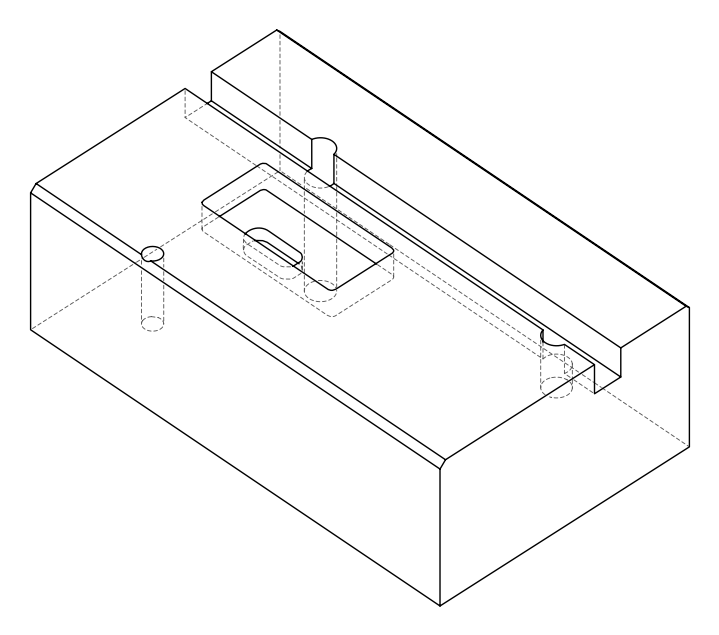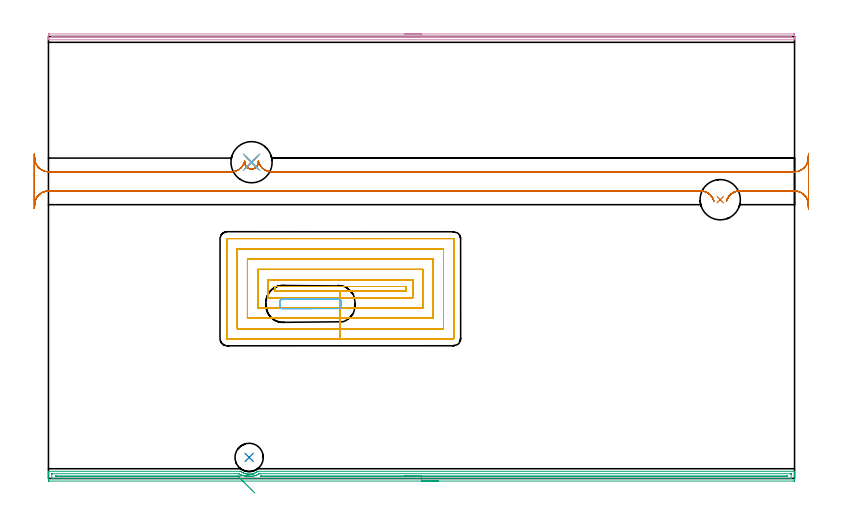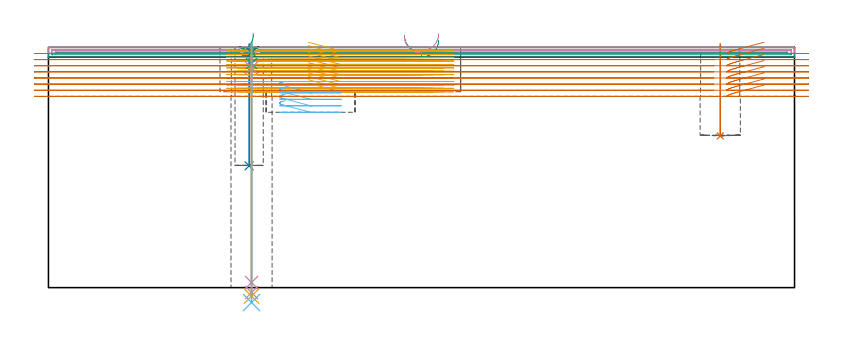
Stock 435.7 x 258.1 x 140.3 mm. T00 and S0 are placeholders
(PLAN: 12 operations, 9 tool changes, 82.6 min)
(1 INDEXABLE_INSERT_DRILL_BLIND_HOLE_FROM_SOLID | STEP1POCKET | NXT0302_018 | 0.22 min | 22276 mm3)
(2 INDEXABLE_INSERT_DRILL_BLIND_HOLE_FROM_SOLID_1 | STEP1POCKET_1 | NXT0302_004 | 0.29 min | 14721 mm3)
(3 AREA_MILL | FG_CHAMFER_SURFACE | UGT0205_001 | 10.64 min | 7074 mm3)
(4 AREA_MILL_1 | FG_CHAMFER_SURFACE_1 | UGT0205_001 | 7.12 min | 2517 mm3)
(5 MILL_RECTANGULAR_POCKET | POCKET_RECTANGULAR_STRAIGHT | NXT0201_009 | Follow Part, ap 2, ae 75% | 43.11 min | 241978 mm3)
(6 MILL_RECTANGULAR_POCKET_1 | POCKET_RECTANGULAR_STRAIGHT_1 | UGT0201_008 | Follow Part, ap 4, ae 75% | 1.08 min | 12437 mm3)
(7 MILL_RECTANGULAR_SLOT | SLOT_RECTANGULAR | UGT0201_008 | Follow Part, ap 4, ae 75% | 18.17 min | 334262 mm3)
(8 SPOT_DRILL | STEP1HOLE | NXT0321_9005460120000 | 0.05 min | 0 mm3)
(9 DRILL_BLIND_HOLE_INTO_CENTER | STEP1HOLE | UGT0301_185 | 0.05 min | 0 mm3)
(10 GUN_DRILL_THROUGH_HOLE | STEP1HOLE | UGT0307_002 | 0.63 min | 3129 mm3)
(11 SPADE_DRILL_TO_ENLARGE_THROUGH_HOLE | STEP1HOLE | UGT0306_006 | 0.59 min | 17851 mm3)
(12 DRILL_TO_ENLARGE_THROUGH_HOLE | STEP1HOLE | UGT0301_057 | 0.61 min | 30899 mm3)
(TOOL NXT0302_018 | Index. Insert Drill 23.5mm [880-D2350L25-03] | D23.5 PA176 FL71 Z2)
(TOOL NXT0302_004 | Index. Insert Drill 16.5mm [880-D1650L20-05] | D16.5 PA176 FL83 Z2)
(TOOL UGT0205_001 | Chamfer Mill 20 x 3 x 45 deg. | D20 FL50 Z2)
(TOOL NXT0201_009 | ENDMILL 8mm [2P460-0800-NA 1630] | D8 FL26 Z6)
(TOOL UGT0201_008 | End Mill 16 mm | D16 FL32 Z4)
(TOOL NXT0321_9005460120000 | NC Spot Drill, 142deg, 12mm, Carbide, Uncoated | D12 PA142 FL30 Z2)
(TOOL UGT0301_185 | Twist Drill 6.3 mm | D6.3 PA118 FL61 Z2)
(TOOL UGT0307_002 | Gun Drill 6 mm | D6 PA130 FL24 Z1)
(TOOL UGT0306_006 | Spade Drill 15.5mm | D15.5 PA132 FL10 Z2)
(TOOL UGT0301_057 | Twist Drill 24 mm | D24 PA118 FL160 Z2)
(OP 1 INDEXABLE_INSERT_DRILL_BLIND_HOLE_FROM_SOLID)
G17 G21 G94 G90
T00 M6
G54
G17 G0 G90 X392.3 Y162.8 S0 M3
G43 Z150.3 H1
G94 G81 G98 Z88.6 F250. R142.3
G80
M5
M2
(OP 2 INDEXABLE_INSERT_DRILL_BLIND_HOLE_FROM_SOLID_1)
G17 G21 G94 G90
T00 M6
G54
G17 G0 G90 X117.2 Y12.3 S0 M3
G43 Z150.3 H1
G94 G81 G98 Z71.1 F250. R142.3
G80
M5
M2
(OP 3 AREA_MILL)
G17 G21 G94 G90
T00 M6
G54
G17 G0 G90 X227.85 Y-1.5 S1061 M3
G43 Z150.3 H0
Z144.6
G94 G1 X227.812 Z143.728 F250.
X227.698 Z142.864
X227.509 Z142.012
X227.247 Z141.18
X226.913 Z140.374
X226.51 Z139.6
X226.042 Z138.864
X225.51 Z138.172
X224.921 Z137.529
X224.278 Z136.94
X223.586 Z136.408
X222.85 Z135.94
X222.076 Z135.537
X221.27 Z135.203
X220.438 Z134.941
X219.587 Z134.752
X218.722 Z134.638
X217.85 Z134.6
X0.626
X0.016 Y-1.493 Z134.604
X0.007 Y-1.491 Z134.605
X0. Y-0.883 Z135.213
Y0.903 Z136.998
Y2.332 Z138.428
Y2.69 Z138.785
Y3.406 Z139.505
Y3.706 Z139.805
X0.007 Y4.134 Z140.226
X0.01 Y4.197 Z140.288
X0.179 Y4.2 Z140.3
X111.92
X112.164 Y4.195 Z140.29
X112.189 Y4.187 Z140.282
X112.367 Y4.06 Z140.158
X112.413 Y4.027 Z140.126
X112.855 Y3.741 Z139.838
X113.306 Y3.477 Z139.574
X113.621 Y3.314 Z139.414
X113.661 Y3.294 Z139.393
X113.76 Y3.25 Z139.35
X113.928 Y3.177 Z139.276
X114.155 Y3.087 Z139.183
X114.2 Y3.069 Z139.166
X114.645 Y2.913 Z139.011
X114.862 Y2.848 Z138.948
X115.093 Y2.78 Z138.879
X115.539 Y2.675 Z138.775
X115.987 Y2.597 Z138.693
X116.358 Y2.552 Z138.65
X116.433 Y2.543 Z138.64
X116.836 Y2.518 Z138.613
X116.88 Y2.515 Z138.61
X116.944 Y2.514
X117.19 Y2.513 Z138.602
X117.287 Y2.511 Z138.603
X117.327
X117.465 Y2.518 Z138.609
X117.779 Y2.528 Z138.628
X118.221 Y2.571 Z138.671
X118.667 Y2.639 Z138.739
X119.115 Y2.734 Z138.83
X119.561 Y2.852 Z138.947
X119.915 Y2.967 Z139.066
X120.01 Y2.998 Z139.098
X120.455 Y3.17 Z139.269
X120.739 Y3.294 Z139.393
X120.859 Y3.357 Z139.453
X121.046 Y3.451 Z139.549
X121.348 Y3.617 Z139.716
X121.498 Y3.711 Z139.811
X121.782 Y3.889 Z139.989
X122.208 Y4.183 Z140.283
X122.235 Y4.197 Z140.297
X122.242 Y4.2 Z140.3
X435.521
X435.69 Y4.197 Z140.288
X435.693 Y4.135 Z140.226
X435.7 Y3.706 Z139.805
Y3.405 Z139.505
Y2.69 Z138.785
Y1.439 Z137.536
Y0.01 Z136.106
Y-0.616 Z135.481
X435.698 Y-0.883 Z135.213
X435.693 Y-1.491 Z134.605
X435.684 Y-1.493 Z134.604
X435.074 Y-1.5 Z134.6
X217.85
Y-0.086 Z136.014
X2.414 Y-0.085 Z136.015
X2.318
X2.127 Y-0.081 Z136.019
X2.009 Y-0.078 Z136.022
X2.006 Y-0.049 Z136.051
X2.004 Y0.01 Z136.11
X2. Y0.423 Z136.523
X2.001 Y2.69 Z138.79
X2.003 Y2.741 Z138.841
X2.006 Y2.766 Z138.866
X2.008 Y2.775 Z138.875
X2.032 Y2.779 Z138.879
X2.222 Y2.784 Z138.884
X2.318 Y2.785 Z138.885
X110.978
X111.177 Y2.784 Z138.884
X111.277 Y2.781 Z138.881
X111.325 Y2.779 Z138.879
X111.406 Y2.757 Z138.857
X111.516 Y2.69 Z138.79
X112.057 Y2.38 Z138.48
X112.367 Y2.218 Z138.318
X112.535 Y2.133 Z138.233
X113.27 Y1.815 Z137.915
X113.324 Y1.797 Z137.897
X114.155 Y1.532 Z137.632
X114.52 Y1.431 Z137.531
X115.049 Y1.311 Z137.411
X115.236 Y1.278 Z137.378
X115.799 Y1.191 Z137.291
X115.942 Y1.173 Z137.273
X116.624 Y1.116 Z137.216
X116.836 Y1.106 Z137.206
X117.528
X117.73 Y1.115 Z137.215
X118.363 Y1.165 Z137.265
X118.624 Y1.193 Z137.293
X119.148 Y1.273 Z137.373
X119.518 Y1.349 Z137.449
X119.883 Y1.433 Z137.533
X120.412 Y1.577 Z137.677
X120.577 Y1.632 Z137.732
X121.065 Y1.797 Z137.897
X121.24 Y1.862 Z137.962
X121.268 Y1.873 Z137.973
X121.306 Y1.889 Z137.989
X121.864 Y2.133 Z138.233
X122.2 Y2.304 Z138.404
X122.45 Y2.44 Z138.54
X122.884 Y2.69 Z138.79
X123.019 Y2.765 Z138.865
X123.049 Y2.779 Z138.879
X123.988 Y2.786 Z138.886
X433.286 Y2.785 Z138.885
X433.382
X433.574 Y2.781 Z138.881
X433.691 Y2.778 Z138.878
X433.694 Y2.748 Z138.848
X433.696 Y2.69 Z138.79
X433.7 Y2.277 Z138.377
X433.699 Y0.01 Z136.11
X433.697 Y-0.042 Z136.058
X433.694 Y-0.067 Z136.033
X433.692 Y-0.075 Z136.025
X433.668 Y-0.079 Z136.021
X433.478 Y-0.084 Z136.016
X433.382 Y-0.085 Z136.015
X217.85 Y-0.086 Z136.014
Y1.328 Z137.428
X124.456 Y1.329 Z137.429
X124.031 Y1.332 Z137.432
X123.988 Y1.334 Z137.434
X123.814 Y1.351 Z137.451
X123.946 Y1.365 Z137.465
X123.988 Y1.368 Z137.468
X124.413 Y1.371 Z137.471
X124.456
X431.073
X431.498 Y1.364 Z137.464
X431.642 Y1.349 Z137.449
X431.54 Y1.335 Z137.435
X431.498 Y1.333 Z137.433
X431.072 Y1.329 Z137.429
X217.85 Y1.328 Z137.428
X216.978 Z137.466
X216.114 Z137.58
X215.262 Z137.769
X214.43 Z138.032
X213.624 Z138.365
X212.85 Z138.768
X212.114 Z139.237
X211.422 Z139.768
X210.779 Z140.357
X210.19 Z141.001
X209.658 Z141.693
X209.19 Z142.428
X208.787 Z143.202
X208.453 Z144.008
X208.191 Z144.84
X208.002 Z145.692
X207.888 Z146.557
X207.85 Z147.428
G0 Z150.3
X119.533 Y2.26
Z148.414
G1 X119.585 Y2.266 Z147.543
X119.561 Y2.263 Z146.671
X119.462 Y2.253 Z145.804
X119.288 Y2.235 Z144.95
X119.041 Y2.209 Z144.114
X118.722 Y2.175 Z143.302
X118.334 Y2.135 Z142.522
X117.88 Y2.087 Z141.779
X117.363 Y2.033 Z141.078
X116.787 Y1.973 Z140.425
X116.157 Y1.907 Z139.825
X115.478 Y1.836 Z139.283
X114.753 Y1.761 Z138.803
X113.99 Y1.681 Z138.387
X113.194 Y1.598 Z138.04
X112.371 Y1.512 Z137.764
X111.527 Y1.423 Z137.562
X110.669 Y1.334 Z137.434
X110.643 Y1.331 Z137.431
X110.622 Y1.33 Z137.43
X110.579 Y1.329 Z137.429
X110.153 Y1.328 Z137.428
X4.669 Y1.329 Z137.429
X4.245 Y1.332 Z137.432
X4.202 Y1.335 Z137.435
X4.059 Y1.351 Z137.451
X4.16 Y1.364 Z137.464
X4.202 Y1.367 Z137.467
X4.627 Y1.371 Z137.471
X4.67
X110.153
X110.579 Y1.364 Z137.464
X110.659 Y1.344 Z137.444
X110.669 Y1.334 Z137.434
X111.19 Y0.816 Z136.963
X111.738 Y0.272 Z136.558
X112.31 Y-0.295 Z136.221
X112.899 Y-0.881 Z135.957
X113.503 Y-1.481 Z135.765
X114.117 Y-2.09 Z135.649
X114.735 Y-2.704 Z135.608
X115.354 Y-3.318 Z135.644
X115.968 Y-3.928 Z135.755
X116.572 Y-4.529 Z135.941
X117.163 Y-5.115 Z136.201
X117.736 Y-5.684 Z136.533
X118.286 Y-6.23 Z136.933
X118.809 Y-6.75 Z137.4
X119.301 Y-7.238 Z137.929
X119.759 Y-7.693 Z138.516
X120.178 Y-8.109 Z139.158
X120.557 Y-8.485 Z139.848
G0 Z150.3
M5
M2
(OP 4 AREA_MILL_1)
G17 G21 G94 G90
T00 M6
G54
G17 G0 G90 X207.85 Y259.6 S1061 M3
G43 Z150.3 H0
Z146.9
G94 G1 X207.888 Z146.028 F250.
X208.002 Z145.164
X208.191 Z144.312
X208.453 Z143.48
X208.787 Z142.674
X209.19 Z141.9
X209.658 Z141.164
X210.19 Z140.472
X210.779 Z139.829
X211.422 Z139.24
X212.114 Z138.709
X212.85 Z138.24
X213.624 Z137.837
X214.43 Z137.503
X215.262 Z137.241
X216.113 Z137.052
X216.978 Z136.938
X217.85 Z136.9
X435.074 Y259.599 Z136.901
X435.462 Y259.596
X435.69 Y259.591 Z136.904
X435.7 Y259.215 Z137.279
Y258.69 Z137.807
Y258.338 Z138.158
Y257.813 Z138.683
Y257.462 Z139.033
Y256.759 Z139.741
Y256.508 Z139.991
X435.698 Y256.352 Z140.14
X435.69 Y256.202 Z140.288
X435.521 Y256.2 Z140.3
X0.179
X0.01 Y256.202 Z140.288
X0.002 Y256.352 Z140.14
X0. Y256.509 Z139.991
Y256.759 Z139.741
Y257.462 Z139.033
Y258.69 Z137.807
X0.005 Y259.215 Z137.279
X0.01 Y259.591 Z136.904
X0.237 Y259.596 Z136.901
X0.626 Y259.6 Z136.9
X217.85
Y258.186 Z138.314
X433.286 Y258.185 Z138.315
X433.443 Y258.184 Z138.316
X433.644 Y258.18 Z138.32
X433.686 Y258.179 Z138.321
X433.692 Y258.152 Z138.348
X433.695 Y258.118 Z138.382
X433.699 Y257.934 Z138.566
X433.693 Y257.697 Z138.803
X433.69 Y257.632 Z138.868
X433.681 Y257.621 Z138.879
X433.65 Y257.619 Z138.881
X433.577 Y257.616 Z138.884
X433.286 Y257.615 Z138.885
X433.13 Y257.614 Z138.886
X2.414 Y257.615 Z138.885
X2.257 Y257.616 Z138.884
X2.056 Y257.62 Z138.88
X2.014 Y257.621 Z138.879
X2.008 Y257.648 Z138.852
X2.005 Y257.682 Z138.818
X2.004 Y257.863 Z138.637
X2.018 Y258.179 Z138.321
X2.341 Y258.184 Z138.316
X2.414 Y258.185 Z138.315
X217.85 Y258.186 Z138.314
X218.722 Z138.352
X219.586 Z138.466
X220.438 Z138.655
X221.27 Z138.917
X222.076 Z139.251
X222.85 Z139.654
X223.586 Z140.123
X224.278 Z140.654
X224.921 Z141.243
X225.51 Z141.886
X226.041 Z142.578
X226.51 Z143.314
X226.913 Z144.088
X227.247 Z144.894
X227.509 Z145.726
X227.698 Z146.578
X227.812 Z147.443
X227.85 Z148.314
G0 Z150.3
M5
M2
(OP 5 MILL_RECTANGULAR_POCKET)
G17 G21 G94 G90
T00 M6
G54
G17 G0 G90 X151.818 Y109.5 S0 M3
G43 Z150.301 H1
Z143.301
G94 G1 X170.45 Z138.308 F250.
X208.7 F500.
Y112.1
X132.2
Y109.5
X170.45
Y105.5
X212.7
Y116.1
X128.2
Y105.5
X170.45
Y99.5
X218.7
Y122.1
X122.2
Y99.5
X170.45
Y93.5
X224.7
Y128.1
X116.2
Y93.5
X170.45
Y87.5
X230.7
Y134.1
X110.2
Y87.5
X170.45
Y81.5
X236.5
G3 X236.7 Y81.7 R0.2
G1 Y139.9
G3 X236.5 Y140.1 R0.2
G1 X104.4
G3 X104.2 Y139.9 R0.2
G1 Y81.7
G3 X104.4 Y81.5 R0.2
G1 X170.45
X171.45
G0 X151.818 Y109.5 Z141.308
G1 X170.45 Z136.316 F250.
X208.7 F500.
Y112.1
X132.2
Y109.5
X170.45
Y105.5
X212.7
Y116.1
X128.2
Y105.5
X170.45
Y99.5
X218.7
Y122.1
X122.2
Y99.5
X170.45
Y93.5
X224.7
Y128.1
X116.2
Y93.5
X170.45
Y87.5
X230.7
Y134.1
X110.2
Y87.5
X170.45
Y81.5
X236.5
G3 X236.7 Y81.7 R0.2
G1 Y139.9
G3 X236.5 Y140.1 R0.2
G1 X104.4
G3 X104.2 Y139.9 R0.2
G1 Y81.7
G3 X104.4 Y81.5 R0.2
G1 X170.45
X171.45
G0 X151.818 Y109.5 Z139.316
G1 X170.45 Z134.323 F250.
X208.7 F500.
Y112.1
X132.2
Y109.5
X170.45
Y105.5
X212.7
Y116.1
X128.2
Y105.5
X170.45
Y99.5
X218.7
Y122.1
X122.2
Y99.5
X170.45
Y93.5
X224.7
Y128.1
X116.2
Y93.5
X170.45
Y87.5
X230.7
Y134.1
X110.2
Y87.5
X170.45
Y81.5
X236.5
G3 X236.7 Y81.7 R0.2
G1 Y139.9
G3 X236.5 Y140.1 R0.2
G1 X104.4
G3 X104.2 Y139.9 R0.2
G1 Y81.7
G3 X104.4 Y81.5 R0.2
G1 X170.45
X171.45
G0 X151.818 Y109.5 Z137.323
G1 X170.45 Z132.331 F250.
X208.7 F500.
Y112.1
X132.2
Y109.5
X170.45
Y105.5
X212.7
Y116.1
X128.2
Y105.5
X170.45
Y99.5
X218.7
Y122.1
X122.2
Y99.5
X170.45
Y93.5
X224.7
Y128.1
X116.2
Y93.5
X170.45
Y87.5
X230.7
Y134.1
X110.2
Y87.5
X170.45
Y81.5
X236.5
G3 X236.7 Y81.7 R0.2
G1 Y139.9
G3 X236.5 Y140.1 R0.2
G1 X104.4
G3 X104.2 Y139.9 R0.2
G1 Y81.7
G3 X104.4 Y81.5 R0.2
G1 X170.45
X171.45
G0 X151.818 Y109.5 Z135.331
G1 X170.45 Z130.339 F250.
X208.7 F500.
Y112.1
X132.2
Y109.5
X170.45
Y105.5
X212.7
Y116.1
X128.2
Y105.5
X170.45
Y99.5
X218.7
Y122.1
X122.2
Y99.5
X170.45
Y93.5
X224.7
Y128.1
X116.2
Y93.5
X170.45
Y87.5
X230.7
Y134.1
X110.2
Y87.5
X170.45
Y81.5
X236.5
G3 X236.7 Y81.7 R0.2
G1 Y139.9
G3 X236.5 Y140.1 R0.2
G1 X104.4
G3 X104.2 Y139.9 R0.2
G1 Y81.7
G3 X104.4 Y81.5 R0.2
G1 X170.45
X171.45
G0 X151.818 Y109.5 Z133.339
G1 X170.45 Z128.346 F250.
X208.7 F500.
Y112.1
X132.2
Y109.5
X170.45
Y105.5
X212.7
Y116.1
X128.2
Y105.5
X170.45
Y99.5
X218.7
Y122.1
X122.2
Y99.5
X170.45
Y93.5
X224.7
Y128.1
X116.2
Y93.5
X170.45
Y87.5
X230.7
Y134.1
X110.2
Y87.5
X170.45
Y81.5
X236.5
G3 X236.7 Y81.7 R0.2
G1 Y139.9
G3 X236.5 Y140.1 R0.2
G1 X104.4
G3 X104.2 Y139.9 R0.2
G1 Y81.7
G3 X104.4 Y81.5 R0.2
G1 X170.45
X171.45
G0 X151.818 Y109.5 Z131.346
G1 X170.45 Z126.354 F250.
X208.7 F500.
Y112.1
X132.2
Y109.5
X170.45
Y105.5
X212.7
Y116.1
X128.2
Y105.5
X170.45
Y99.5
X218.7
Y122.1
X122.2
Y99.5
X170.45
Y93.5
X224.7
Y128.1
X116.2
Y93.5
X170.45
Y87.5
X230.7
Y134.1
X110.2
Y87.5
X170.45
Y81.5
X236.5
G3 X236.7 Y81.7 R0.2
G1 Y139.9
G3 X236.5 Y140.1 R0.2
G1 X104.4
G3 X104.2 Y139.9 R0.2
G1 Y81.7
G3 X104.4 Y81.5 R0.2
G1 X170.45
X171.45
G0 X151.818 Y109.5 Z129.354
G1 X170.45 Z124.362 F250.
X208.7 F500.
Y112.1
X132.2
Y109.5
X170.45
Y105.5
X212.7
Y116.1
X128.2
Y105.5
X170.45
Y99.5
X218.7
Y122.1
X122.2
Y99.5
X170.45
Y93.5
X224.7
Y128.1
X116.2
Y93.5
X170.45
Y87.5
X230.7
Y134.1
X110.2
Y87.5
X170.45
Y81.5
X236.5
G3 X236.7 Y81.7 R0.2
G1 Y139.9
G3 X236.5 Y140.1 R0.2
G1 X104.4
G3 X104.2 Y139.9 R0.2
G1 Y81.7
G3 X104.4 Y81.5 R0.2
G1 X170.45
X171.45
G0 X151.818 Y109.5 Z127.362
G1 X170.45 Z122.369 F250.
X208.7 F500.
Y112.1
X132.2
Y109.5
X170.45
Y105.5
X212.7
Y116.1
X128.2
Y105.5
X170.45
Y99.5
X218.7
Y122.1
X122.2
Y99.5
X170.45
Y93.5
X224.7
Y128.1
X116.2
Y93.5
X170.45
Y87.5
X230.7
Y134.1
X110.2
Y87.5
X170.45
Y81.5
X236.5
G3 X236.7 Y81.7 R0.2
G1 Y139.9
G3 X236.5 Y140.1 R0.2
G1 X104.4
G3 X104.2 Y139.9 R0.2
G1 Y81.7
G3 X104.4 Y81.5 R0.2
G1 X170.45
X171.45
G0 X151.818 Y109.5 Z125.369
G1 X170.45 Z120.377 F250.
X208.7 F500.
Y112.1
X132.2
Y109.5
X170.45
Y105.5
X212.7
Y116.1
X128.2
Y105.5
X170.45
Y99.5
X218.7
Y122.1
X122.2
Y99.5
X170.45
Y93.5
X224.7
Y128.1
X116.2
Y93.5
X170.45
Y87.5
X230.7
Y134.1
X110.2
Y87.5
X170.45
Y81.5
X236.5
G3 X236.7 Y81.7 R0.2
G1 Y139.9
G3 X236.5 Y140.1 R0.2
G1 X104.4
G3 X104.2 Y139.9 R0.2
G1 Y81.7
G3 X104.4 Y81.5 R0.2
G1 X170.45
X171.45
G0 X151.818 Y109.5 Z123.377
G1 X170.45 Z118.385 F250.
X208.7 F500.
Y112.1
X132.2
Y109.5
X170.45
Y105.5
X212.7
Y116.1
X128.2
Y105.5
X170.45
Y99.5
X218.7
Y122.1
X122.2
Y99.5
X170.45
Y93.5
X224.7
Y128.1
X116.2
Y93.5
X170.45
Y87.5
X230.7
Y134.1
X110.2
Y87.5
X170.45
Y81.5
X236.5
G3 X236.7 Y81.7 R0.2
G1 Y139.9
G3 X236.5 Y140.1 R0.2
G1 X104.4
G3 X104.2 Y139.9 R0.2
G1 Y81.7
G3 X104.4 Y81.5 R0.2
G1 X170.45
X171.45
G0 X151.818 Y109.5 Z121.385
G1 X170.45 Z116.392 F250.
X208.7 F500.
Y112.1
X132.2
Y109.5
X170.45
Y105.5
X212.7
Y116.1
X128.2
Y105.5
X170.45
Y99.5
X218.7
Y122.1
X122.2
Y99.5
X170.45
Y93.5
X224.7
Y128.1
X116.2
Y93.5
X170.45
Y87.5
X230.7
Y134.1
X110.2
Y87.5
X170.45
Y81.5
X236.5
G3 X236.7 Y81.7 R0.2
G1 Y139.9
G3 X236.5 Y140.1 R0.2
G1 X104.4
G3 X104.2 Y139.9 R0.2
G1 Y81.7
G3 X104.4 Y81.5 R0.2
G1 X170.45
X171.45
G0 X151.818 Y109.5 Z119.392
G1 X170.45 Z114.4 F250.
X208.7 F500.
Y112.1
X132.2
Y109.5
X170.45
Y105.5
X212.7
Y116.1
X128.2
Y105.5
X170.45
Y99.5
X218.7
Y122.1
X122.2
Y99.5
X170.45
Y93.5
X224.7
Y128.1
X116.2
Y93.5
X170.45
Y87.5
X230.7
Y134.1
X110.2
Y87.5
X170.45
Y81.5
X236.5
G3 X236.7 Y81.7 R0.2
G1 Y139.9
G3 X236.5 Y140.1 R0.2
G1 X104.4
G3 X104.2 Y139.9 R0.2
G1 Y81.7
G3 X104.4 Y81.5 R0.2
G1 X170.45
X171.45
G0 Z150.301
M5
M2
(OP 6 MILL_RECTANGULAR_POCKET_1)
G17 G21 G94 G90
T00 M6
G54
G17 G0 G90 X138.443 Y104.7 S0 M3
G43 Z150.301 H0
Z120.56
G94 G1 X136.8 Z120.12 F250.
X136.67 Z120.085
X136.33 Y104.639 Z119.993
X136.01 Y104.511 Z119.9
X135.722 Y104.321 Z119.808
X135.479 Y104.078 Z119.716
X135.289 Y103.79 Z119.623
X135.161 Y103.47 Z119.531
X135.1 Y103.13 Z119.438
Y100.77 Z118.806
X135.161 Y100.43 Z118.713
X135.289 Y100.11 Z118.621
X135.479 Y99.822 Z118.529
X135.722 Y99.579 Z118.436
X136.01 Y99.389 Z118.344
X136.33 Y99.261 Z118.252
X136.67 Y99.2 Z118.159
X136.8 Z118.124
X153.05 Z113.77
X169.3 F500.
G3 X171. Y100.9 R1.7
G1 Y103.
G3 X169.3 Y104.7 R1.7
G1 X136.8
G3 X135.1 Y103. R1.7
G1 Y100.9
G3 X136.8 Y99.2 R1.7
G1 X153.05
X154.05
G0 X138.443 Y104.7 Z116.77
G1 X136.8 Z116.33 F250.
X136.67 Z116.295
X136.33 Y104.639 Z116.203
X136.01 Y104.511 Z116.11
X135.722 Y104.321 Z116.018
X135.479 Y104.078 Z115.925
X135.289 Y103.79 Z115.833
X135.161 Y103.47 Z115.741
X135.1 Y103.13 Z115.648
Y100.77 Z115.016
X135.161 Y100.43 Z114.923
X135.289 Y100.11 Z114.831
X135.479 Y99.822 Z114.739
X135.722 Y99.579 Z114.646
X136.01 Y99.389 Z114.554
X136.33 Y99.261 Z114.462
X136.67 Y99.2 Z114.369
X136.8 Z114.334
X153.05 Z109.98
X169.3 F500.
G3 X171. Y100.9 R1.7
G1 Y103.
G3 X169.3 Y104.7 R1.7
G1 X136.8
G3 X135.1 Y103. R1.7
G1 Y100.9
G3 X136.8 Y99.2 R1.7
G1 X153.05
X154.05
G0 X138.443 Y104.7 Z112.98
G1 X136.8 Z112.54 F250.
X136.67 Z112.505
X136.33 Y104.639 Z112.412
X136.01 Y104.511 Z112.32
X135.722 Y104.321 Z112.228
X135.479 Y104.078 Z112.135
X135.289 Y103.79 Z112.043
X135.161 Y103.47 Z111.951
X135.1 Y103.13 Z111.858
Y100.77 Z111.226
X135.161 Y100.43 Z111.133
X135.289 Y100.11 Z111.041
X135.479 Y99.822 Z110.949
X135.722 Y99.579 Z110.856
X136.01 Y99.389 Z110.764
X136.33 Y99.261 Z110.672
X136.67 Y99.2 Z110.579
X136.8 Z110.544
X153.05 Z106.19
X169.3 F500.
G3 X171. Y100.9 R1.7
G1 Y103.
G3 X169.3 Y104.7 R1.7
G1 X136.8
G3 X135.1 Y103. R1.7
G1 Y100.9
G3 X136.8 Y99.2 R1.7
G1 X153.05
X154.05
G0 X138.443 Y104.7 Z109.19
G1 X136.8 Z108.75 F250.
X136.67 Z108.715
X136.33 Y104.639 Z108.622
X136.01 Y104.511 Z108.53
X135.722 Y104.321 Z108.438
X135.479 Y104.078 Z108.345
X135.289 Y103.79 Z108.253
X135.161 Y103.47 Z108.161
X135.1 Y103.13 Z108.068
Y100.77 Z107.436
X135.161 Y100.43 Z107.343
X135.289 Y100.11 Z107.251
X135.479 Y99.822 Z107.159
X135.722 Y99.579 Z107.066
X136.01 Y99.389 Z106.974
X136.33 Y99.261 Z106.881
X136.67 Y99.2 Z106.789
X136.8 Z106.754
X153.05 Z102.4
X169.3 F500.
G3 X171. Y100.9 R1.7
G1 Y103.
G3 X169.3 Y104.7 R1.7
G1 X136.8
G3 X135.1 Y103. R1.7
G1 Y100.9
G3 X136.8 Y99.2 R1.7
G1 X153.05
X154.05
G0 Z150.301
M5
M2
(OP 7 MILL_RECTANGULAR_SLOT)
G17 G21 G94 G90
T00 M6
G54
G17 G0 G90 X417.877 Y167.9 S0 M3
G43 Z150.301 H0
Z143.3
G94 G1 X403.687 Z139.498 F250.
X403.404 Z139.422
X402.654 Y167.838 Z139.22
X401.913 Y167.706 Z139.019
X401.188 Y167.505 Z138.817
X400.485 Y167.237 Z138.615
X399.81 Y166.904 Z138.414
X399.169 Y166.509 Z138.212
X398.569 Y166.055 Z138.01
X398.014 Y165.548 Z137.809
X397.508 Y164.99 Z137.607
X397.058 Y164.388 Z137.406
X396.666 Y163.745 Z137.204
X396.336 Y163.069 Z137.002
X396.07 Y162.365 Z136.801
X395.993 Y162.093 Z136.725
G2 X403.687 Y167.9 R8. F500.
G1 X435.7
G2 X443.69 Y160.3 R8.
G1 X443.84 Y157.304 F250.
Y189.696
X443.69 Y186.7
G2 X435.7 Y179.1 R8. F500.
G1 X130.358
G2 X122.569 Y185.274 R8.
G1 X122.559 Y185.273
G2 X114.641 Y185.273 R-4.
G1 X114.631 Y185.274
G2 X106.842 Y179.1 R8.
G1 X0.
G2 X-7.97 Y186.408 R8.
G1 X-8.23 Y189.397 F250.
Y157.603
X-7.97 Y160.592
G2 X0. Y167.9 R8. F500.
G1 X380.913
G2 X388.607 Y162.093 R8.
G0 Z150.301
X417.877 Y167.9
Z139.725
G1 X403.404 Z135.847 F250.
X402.654 Y167.838 Z135.645
X401.913 Y167.706 Z135.444
X401.188 Y167.505 Z135.242
X400.485 Y167.237 Z135.04
X399.81 Y166.904 Z134.839
X399.169 Y166.509 Z134.637
X398.569 Y166.055 Z134.435
X398.014 Y165.548 Z134.234
X397.508 Y164.99 Z134.032
X397.058 Y164.388 Z133.831
X396.666 Y163.745 Z133.629
X396.336 Y163.069 Z133.427
X396.07 Y162.365 Z133.226
X395.993 Y162.093 Z133.15
G2 X403.687 Y167.9 R8. F500.
G1 X435.7
G2 X443.69 Y160.3 R8.
G1 X443.84 Y157.304 F250.
Y189.696
X443.69 Y186.7
G2 X435.7 Y179.1 R8. F500.
G1 X130.358
G2 X122.569 Y185.274 R8.
G1 X122.559 Y185.273
G2 X114.641 Y185.273 R-4.
G1 X114.631 Y185.274
G2 X106.842 Y179.1 R8.
G1 X0.
G2 X-7.97 Y186.408 R8.
G1 X-8.23 Y189.397 F250.
Y157.603
X-7.97 Y160.592
G2 X0. Y167.9 R8. F500.
G1 X380.913
G2 X388.607 Y162.093 R8.
G0 Z150.301
X417.877 Y167.9
Z136.15
G1 X403.404 Z132.272 F250.
X402.654 Y167.838 Z132.07
X401.913 Y167.706 Z131.869
X401.188 Y167.505 Z131.667
X400.485 Y167.237 Z131.465
X399.81 Y166.904 Z131.264
X399.169 Y166.509 Z131.062
X398.569 Y166.055 Z130.86
X398.014 Y165.548 Z130.659
X397.508 Y164.99 Z130.457
X397.058 Y164.388 Z130.256
X396.666 Y163.745 Z130.054
X396.336 Y163.069 Z129.852
X396.07 Y162.365 Z129.651
X395.993 Y162.093 Z129.575
G2 X403.687 Y167.9 R8. F500.
G1 X435.7
G2 X443.69 Y160.3 R8.
G1 X443.84 Y157.304 F250.
Y189.696
X443.69 Y186.7
G2 X435.7 Y179.1 R8. F500.
G1 X130.358
G2 X122.569 Y185.274 R8.
G1 X122.559 Y185.273
G2 X114.641 Y185.273 R-4.
G1 X114.631 Y185.274
G2 X106.842 Y179.1 R8.
G1 X0.
G2 X-7.97 Y186.408 R8.
G1 X-8.23 Y189.397 F250.
Y157.603
X-7.97 Y160.592
G2 X0. Y167.9 R8. F500.
G1 X380.913
G2 X388.607 Y162.093 R8.
G0 Z150.301
X417.877 Y167.9
Z132.575
G1 X403.404 Z128.697 F250.
X402.654 Y167.838 Z128.495
X401.913 Y167.706 Z128.294
X401.188 Y167.505 Z128.092
X400.485 Y167.237 Z127.89
X399.81 Y166.904 Z127.689
X399.169 Y166.509 Z127.487
X398.569 Y166.055 Z127.285
X398.014 Y165.548 Z127.084
X397.508 Y164.99 Z126.882
X397.058 Y164.388 Z126.681
X396.666 Y163.745 Z126.479
X396.336 Y163.069 Z126.277
X396.07 Y162.365 Z126.076
X395.993 Y162.093 Z126.
G2 X403.687 Y167.9 R8. F500.
G1 X435.7
G2 X443.69 Y160.3 R8.
G1 X443.84 Y157.304 F250.
Y189.696
X443.69 Y186.7
G2 X435.7 Y179.1 R8. F500.
G1 X130.358
G2 X122.569 Y185.274 R8.
G1 X122.559 Y185.273
G2 X114.641 Y185.273 R-4.
G1 X114.631 Y185.274
G2 X106.842 Y179.1 R8.
G1 X0.
G2 X-7.97 Y186.408 R8.
G1 X-8.23 Y189.397 F250.
Y157.603
X-7.97 Y160.592
G2 X0. Y167.9 R8. F500.
G1 X380.913
G2 X388.607 Y162.093 R8.
G0 Z150.301
X417.877 Y167.9
Z129.
G1 X403.404 Z125.122 F250.
X402.654 Y167.838 Z124.92
X401.913 Y167.706 Z124.719
X401.188 Y167.505 Z124.517
X400.485 Y167.237 Z124.315
X399.81 Y166.904 Z124.114
X399.169 Y166.509 Z123.912
X398.569 Y166.055 Z123.711
X398.014 Y165.548 Z123.509
X397.508 Y164.99 Z123.307
X397.058 Y164.388 Z123.106
X396.666 Y163.745 Z122.904
X396.336 Y163.069 Z122.702
X396.07 Y162.365 Z122.501
X395.993 Y162.093 Z122.425
G2 X403.687 Y167.9 R8. F500.
G1 X435.7
G2 X443.69 Y160.3 R8.
G1 X443.84 Y157.304 F250.
Y189.696
X443.69 Y186.7
G2 X435.7 Y179.1 R8. F500.
G1 X130.358
G2 X122.569 Y185.274 R8.
G1 X122.559 Y185.273
G2 X114.641 Y185.273 R-4.
G1 X114.631 Y185.274
G2 X106.842 Y179.1 R8.
G1 X0.
G2 X-7.97 Y186.408 R8.
G1 X-8.23 Y189.397 F250.
Y157.603
X-7.97 Y160.592
G2 X0. Y167.9 R8. F500.
G1 X380.913
G2 X388.607 Y162.093 R8.
G0 Z150.301
X417.877 Y167.9
Z125.425
G1 X403.404 Z121.547 F250.
X402.654 Y167.838 Z121.345
X401.913 Y167.706 Z121.144
X401.188 Y167.505 Z120.942
X400.485 Y167.237 Z120.74
X399.81 Y166.904 Z120.539
X399.169 Y166.509 Z120.337
X398.569 Y166.055 Z120.136
X398.014 Y165.548 Z119.934
X397.508 Y164.99 Z119.732
X397.058 Y164.388 Z119.531
X396.666 Y163.745 Z119.329
X396.336 Y163.069 Z119.127
X396.07 Y162.365 Z118.926
X395.993 Y162.093 Z118.85
G2 X403.687 Y167.9 R8. F500.
G1 X435.7
G2 X443.69 Y160.3 R8.
G1 X443.84 Y157.304 F250.
Y189.696
X443.69 Y186.7
G2 X435.7 Y179.1 R8. F500.
G1 X130.358
G2 X122.569 Y185.274 R8.
G1 X122.559 Y185.273
G2 X114.641 Y185.273 R-4.
G1 X114.631 Y185.274
G2 X106.842 Y179.1 R8.
G1 X0.
G2 X-7.97 Y186.408 R8.
G1 X-8.23 Y189.397 F250.
Y157.603
X-7.97 Y160.592
G2 X0. Y167.9 R8. F500.
G1 X380.913
G2 X388.607 Y162.093 R8.
G0 Z150.301
X417.877 Y167.9
Z121.85
G1 X403.404 Z117.972 F250.
X402.654 Y167.838 Z117.77
X401.913 Y167.706 Z117.569
X401.188 Y167.505 Z117.367
X400.485 Y167.237 Z117.165
X399.81 Y166.904 Z116.964
X399.169 Y166.509 Z116.762
X398.569 Y166.055 Z116.561
X398.014 Y165.548 Z116.359
X397.508 Y164.99 Z116.157
X397.058 Y164.388 Z115.956
X396.666 Y163.745 Z115.754
X396.336 Y163.069 Z115.552
X396.07 Y162.365 Z115.351
X395.993 Y162.093 Z115.275
G2 X403.687 Y167.9 R8. F500.
G1 X435.7
G2 X443.69 Y160.3 R8.
G1 X443.84 Y157.304 F250.
Y189.696
X443.69 Y186.7
G2 X435.7 Y179.1 R8. F500.
G1 X130.358
G2 X122.569 Y185.274 R8.
G1 X122.559 Y185.273
G2 X114.641 Y185.273 R-4.
G1 X114.631 Y185.274
G2 X106.842 Y179.1 R8.
G1 X0.
G2 X-7.97 Y186.408 R8.
G1 X-8.23 Y189.397 F250.
Y157.603
X-7.97 Y160.592
G2 X0. Y167.9 R8. F500.
G1 X380.913
G2 X388.607 Y162.093 R8.
G0 Z150.301
X417.877 Y167.9
Z118.275
G1 X403.404 Z114.397 F250.
X402.654 Y167.838 Z114.195
X401.913 Y167.706 Z113.994
X401.188 Y167.505 Z113.792
X400.485 Y167.237 Z113.59
X399.81 Y166.904 Z113.389
X399.169 Y166.509 Z113.187
X398.569 Y166.055 Z112.986
X398.014 Y165.548 Z112.784
X397.508 Y164.99 Z112.582
X397.058 Y164.388 Z112.381
X396.666 Y163.745 Z112.179
X396.336 Y163.069 Z111.977
X396.07 Y162.365 Z111.776
X395.993 Y162.093 Z111.7
G2 X403.687 Y167.9 R8. F500.
G1 X435.7
G2 X443.69 Y160.3 R8.
G1 X443.84 Y157.304 F250.
Y189.696
X443.69 Y186.7
G2 X435.7 Y179.1 R8. F500.
G1 X130.358
G2 X122.569 Y185.274 R8.
G1 X122.559 Y185.273
G2 X114.641 Y185.273 R-4.
G1 X114.631 Y185.274
G2 X106.842 Y179.1 R8.
G1 X0.
G2 X-7.97 Y186.408 R8.
G1 X-8.23 Y189.397 F250.
Y157.603
X-7.97 Y160.592
G2 X0. Y167.9 R8. F500.
G1 X380.913
G2 X388.607 Y162.093 R8.
G0 Z150.301
M5
M2
(OP 8 SPOT_DRILL)
G17 G21 G94 G90
T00 M6
G54
G17 G0 G90 X118.6 Y184.7 S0 M3
G43 Z150.3 H0
G94 G81 G98 Z137.3 F250. R143.3
G80
M5
M2
(OP 9 DRILL_BLIND_HOLE_INTO_CENTER)
G17 G21 G94 G90
T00 M6
G54
G17 G0 G90 X118.6 Y184.7 S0 M3
G43 Z150.3 H0
G94 G81 G98 Z130.85 F250. R142.3
G80
M5
M2
(OP 10 GUN_DRILL_THROUGH_HOLE)
G17 G21 G94 G90
T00 M6
G54
G17 G0 G90 X118.6 Y184.7 M8
G43 Z150.3 H0
Z138.413
S716 M3
G94 G1 Z128.254 F125. M26
G4 X.084
Z3. F250.
G4 X.084
Z-2.899 F125.
G4 X.084
M5
M9
G0 Z138.413
Z150.3
M2
(OP 11 SPADE_DRILL_TO_ENLARGE_THROUGH_HOLE)
G17 G21 G94 G90
T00 M6
G54
G17 G0 G90 X118.6 Y184.7 S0 M3
G43 Z150.3 H0
G94 G73 G98 Z-4.951 F250. Q14.525 R142.3
G80
M5
M2
(OP 12 DRILL_TO_ENLARGE_THROUGH_HOLE)
G17 G21 G94 G90
T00 M6
G54
G17 G0 G90 X118.6 Y184.7 S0 M3
G43 Z150.3 H0
G94 G73 G98 Z-8.71 F250. Q21.287 R142.3
G80
M5
M2
